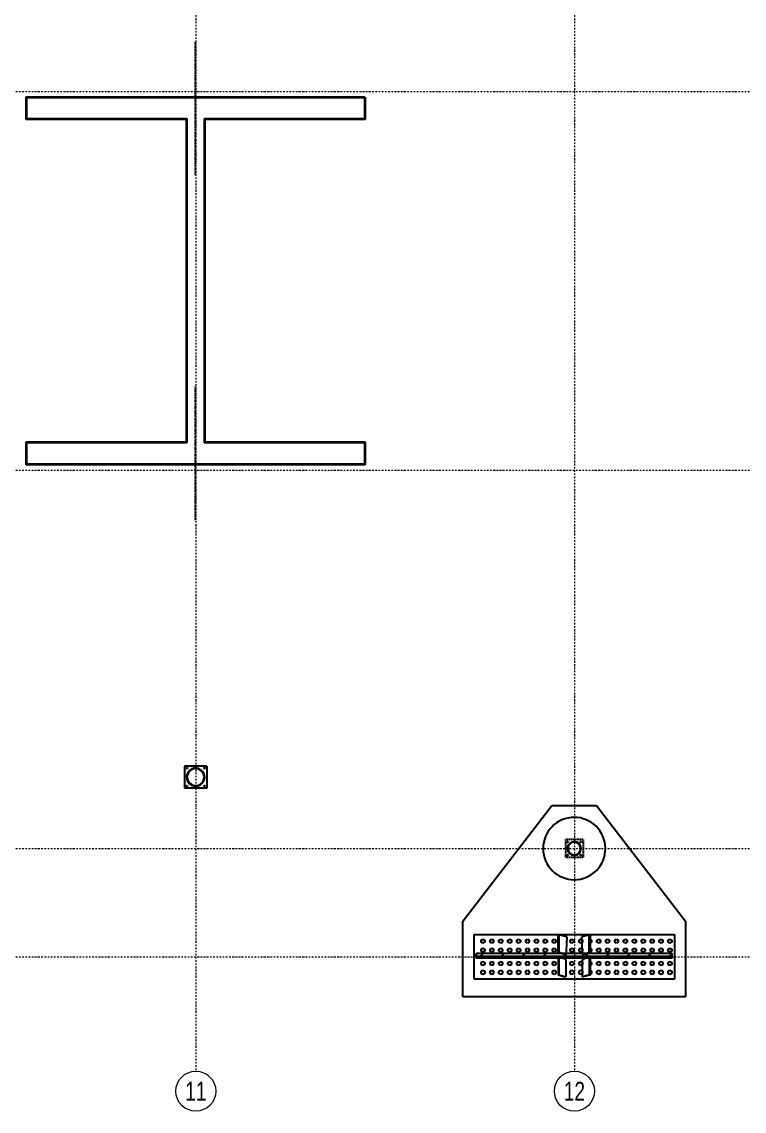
# Model space of a CAD drawing. Header units: millimetres. Extents: x 1541 to 289025, y -12015 to 47026.
# Drawn here: x 94126 to 95301, y -11969 to -10196 of the extents above; entities that cross this region are included whole.
import ezdxf
from ezdxf.enums import TextEntityAlignment as Align

# ---------------------------------------------------------------- set-up
doc = ezdxf.new("R2010")
doc.units = ezdxf.units.MM
doc.header["$LTSCALE"] = 0.1
for name, pattern in [('DASHDOTX2', [50.8, 25.4, -12.7, 0, -12.7]), ('DXK_LINE_DOT2', [3.9198, 1.9599, -1.9599]), ('DXK_LINE_DOT3', [5.9187, 2.979, -0.9799, 0.9799, -0.9799]), ('Grid Line', [3.33375, 1.905, -0.47625, 0.47625, -0.47625])]:
    doc.linetypes.add(name, pattern=pattern)
doc.layers.get('0').update_dxf_attribs({"color": 255})
for name, color, linetype, lineweight in [('E_EJES', 8, 'Continuous', 9), ('E_EJES-1', 8, 'Grid Line', 9), ('E_MUROS-1', 2, 'Continuous', 35)]:
    doc.layers.add(name, color=color, linetype=linetype, lineweight=lineweight)
doc.styles.add('Swis721 LtCn BT_1', font='swisscl.ttf', dxfattribs={"height": 0.42})

msp = doc.modelspace()

# ---------------------------------------------------------------- hatches: boundary and pattern name
at = {"linetype": 'Continuous'}
h = msp.add_hatch(color=96, dxfattribs=at)
h.paths.add_polyline_path([(94423.3, -11425.1), (94423.1, -11422.6), (94422.4, -11420.1), (94421.4, -11417.8), (94419.9, -11415.7), (94418.1, -11413.8), (94416, -11412.4), (94413.6, -11411.3), (94411.2, -11410.6), (94408.6, -11410.4), (94406.1, -11410.6), (94403.6, -11411.3), (94401.3, -11412.4), (94399.1, -11413.8), (94397.3, -11415.7), (94395.9, -11417.8), (94394.8, -11420.1), (94394.1, -11422.6), (94393.9, -11425.1), (94394.1, -11427.7), (94394.8, -11430.2), (94395.9, -11432.5), (94397.3, -11434.6), (94399.1, -11436.4), (94401.3, -11437.9), (94403.6, -11438.9), (94406.1, -11439.6), (94408.6, -11439.8), (94411.2, -11439.6), (94413.6, -11438.9), (94416, -11437.9), (94418.1, -11436.4), (94419.9, -11434.6), (94421.4, -11432.5), (94422.4, -11430.2), (94423.1, -11427.7)])
h.paths.add_polyline_path([(94421.6, -11429.9), (94420.6, -11432), (94419.2, -11434), (94417.5, -11435.7), (94415.5, -11437.1), (94413.3, -11438.1), (94411, -11438.8), (94408.6, -11439), (94406.2, -11438.8), (94403.9, -11438.1), (94401.7, -11437.1), (94399.7, -11435.7), (94398, -11434), (94396.6, -11432), (94395.6, -11429.9), (94395, -11427.5), (94394.8, -11425.1), (94395, -11422.7), (94395.6, -11420.4), (94396.6, -11418.2), (94398, -11416.2), (94399.7, -11414.5), (94401.7, -11413.1), (94403.9, -11412.1), (94406.2, -11411.5), (94408.6, -11411.3), (94411, -11411.5), (94413.3, -11412.1), (94415.5, -11413.1), (94417.5, -11414.5), (94419.2, -11416.2), (94420.6, -11418.2), (94421.6, -11420.4), (94422.2, -11422.7), (94422.5, -11425.1), (94422.2, -11427.5)])
h = msp.add_hatch(dxfattribs=at)
h.set_pattern_fill('', scale=7.611392, style=0, pattern_type=0)
h.set_pattern_definition([(45, (95035.61, -11539.187), (-17.088, 17.088), [])])
h.paths.add_polyline_path([(95035.8, -11541.3), (95035.6, -11539.2), (95035, -11537.1), (95034, -11535.2), (95032.6, -11533.5), (95030.9, -11532.2), (95029, -11531.1), (95026.9, -11530.5), (95024.8, -11530.3), (95022.6, -11530.5), (95020.5, -11531.1), (95018.6, -11532.2), (95017, -11533.5), (95015.6, -11535.2), (95014.6, -11537.1), (95013.9, -11539.2), (95013.7, -11541.3), (95013.9, -11543.5), (95014.6, -11545.6), (95015.6, -11547.5), (95017, -11549.2), (95018.6, -11550.5), (95020.5, -11551.6), (95022.6, -11552.2), (95024.8, -11552.4), (95026.9, -11552.2), (95029, -11551.6), (95030.9, -11550.5), (95032.6, -11549.2), (95034, -11547.5), (95035, -11545.6), (95035.6, -11543.5)])
h.paths.add_polyline_path([(95034.3, -11545.3), (95033.4, -11547.1), (95032.1, -11548.6), (95030.5, -11549.9), (95028.7, -11550.9), (95026.8, -11551.5), (95024.8, -11551.7), (95022.8, -11551.5), (95020.8, -11550.9), (95019, -11549.9), (95017.5, -11548.6), (95016.2, -11547.1), (95015.2, -11545.3), (95014.6, -11543.4), (95014.4, -11541.3), (95014.6, -11539.3), (95015.2, -11537.4), (95016.2, -11535.6), (95017.5, -11534), (95019, -11532.8), (95020.8, -11531.8), (95022.8, -11531.2), (95024.8, -11531), (95026.8, -11531.2), (95028.7, -11531.8), (95030.5, -11532.8), (95032.1, -11534), (95033.4, -11535.6), (95034.3, -11537.4), (95034.9, -11539.3), (95035.1, -11541.3), (95034.9, -11543.4)])
h = msp.add_hatch(dxfattribs=at)
h.set_pattern_fill('', scale=7.611392, style=0, pattern_type=0)
h.set_pattern_definition([(45, (95184.076, -11712.02), (-17.088, 17.088), [])])
h.paths.add_polyline_path([(95184.2, -11715.9), (95184.1, -11712), (94865.5, -11712), (94865.3, -11715.9), (94865.3, -11716.7), (95184.2, -11716.7)])

# ---------------------------------------------------------------- linework, layer by layer
at = {"color": 7, "linetype": 'DXK_LINE_DOT3'}
for p, q in [((94408.6, -10444.9), (94408.6, -10227.5)), ((94408.6, -11006.7), (94408.6, -10789.3))]:
    msp.add_line(p, q, dxfattribs=at)
at = {"color": 2, "linetype": 'Continuous'}
for p, q in [((94426.7, -11407), (94390.5, -11407)), ((94390.5, -11407), (94390.5, -11443.2)), ((94426.7, -11407), (94426.7, -11443.2)), ((94426.7, -11443.2), (94390.5, -11443.2)), ((94843.6, -11659.5), (94988.5, -11471.2)), ((94988.5, -11471.2), (95061, -11471.2)), ((95061, -11471.2), (95206, -11659.5)), ((94843.6, -11782.7), (94843.6, -11659.5)), ((95206, -11659.5), (95206, -11782.7)), ((94861.7, -11753.7), (94861.7, -11681.2)), ((94861.7, -11681.2), (95187.9, -11681.2)), ((94998.5, -11710.8), (94998.5, -11681.6)), ((94998.5, -11681.6), (95000.4, -11681.7)), ((95011.4, -11685), (95000.4, -11681.7)), ((95000.4, -11710.8), (95000.4, -11681.7)), ((95012.5, -11685.3), (95011.4, -11685)), ((95012.5, -11685.3), (95011.4, -11707.8)), ((95038.1, -11685), (95037.1, -11685.3)), ((95038.1, -11707.8), (95037.1, -11685.3)), ((95049.1, -11681.7), (95038.1, -11685)), ((95049.1, -11681.7), (95051, -11681.6)), ((95049.1, -11710.8), (95049.1, -11681.7)), ((95051, -11710.8), (95051, -11681.6)), ((95187.9, -11681.2), (95187.9, -11753.7)), ((94865.3, -11715.9), (94865.3, -11712)), ((94865.3, -11712), (94865.5, -11712)), ((94865.5, -11712), (94865.3, -11715.9)), ((94865.3, -11715.9), (94865.3, -11716.7)), ((94865.3, -11719.8), (94865.3, -11716.7)), ((94865.3, -11716.7), (95184.2, -11716.7)), ((94998.5, -11719.8), (94865.3, -11719.8)), ((95184.1, -11712), (94865.5, -11712)), ((95002.8, -11712), (94998.5, -11710.8)), ((94998.5, -11710.8), (95000.4, -11710.8)), ((95000.4, -11717.9), (94998.5, -11717.8)), ((94998.5, -11717.8), (94998.5, -11746.8)), ((95004.5, -11712), (95000.4, -11710.8)), ((95000.4, -11717.9), (95010.4, -11720.8)), ((95000.4, -11746.9), (95000.4, -11717.9)), ((95042.5, -11719.8), (95007, -11719.8)), ((95010.4, -11720.8), (95011.2, -11723.9)), ((95011.2, -11712), (95011.1, -11714)), ((95011.4, -11707.8), (95011.2, -11712)), ((95038.3, -11712), (95038.1, -11707.8)), ((95038.4, -11714), (95038.3, -11712)), ((95038.4, -11723.9), (95039.2, -11720.8)), ((95039.2, -11720.8), (95049.1, -11717.9)), ((95049.1, -11710.8), (95045, -11712)), ((95051, -11710.8), (95046.8, -11712)), ((95049.1, -11710.8), (95051, -11710.8)), ((95051, -11717.8), (95049.1, -11717.9)), ((95049.1, -11717.9), (95049.1, -11746.9)), ((95051, -11746.8), (95051, -11717.8)), ((95184.2, -11719.8), (95051, -11719.8)), ((95184.2, -11712), (95184.1, -11712)), ((95184.2, -11715.9), (95184.1, -11712)), ((95184.2, -11715.9), (95184.2, -11712)), ((95184.2, -11716.7), (95184.2, -11715.9)), ((95184.2, -11716.7), (95184.2, -11719.8)), ((95011.2, -11723.9), (95011.1, -11750)), ((95038.4, -11750), (95038.4, -11723.9)), ((95187.9, -11753.7), (94861.7, -11753.7)), ((94998.5, -11746.8), (95009.4, -11750)), ((94998.5, -11746.8), (95000.4, -11746.9)), ((95000.4, -11746.9), (95011.1, -11750)), ((95011.1, -11750), (95009.4, -11750)), ((95049.1, -11746.9), (95038.4, -11750)), ((95040.1, -11750), (95038.4, -11750)), ((95051, -11746.8), (95040.1, -11750)), ((95049.1, -11746.9), (95051, -11746.8)), ((95206, -11782.7), (94843.6, -11782.7))]:
    msp.add_line(p, q, dxfattribs=at)
at = {"color": 7, "linetype": 'Continuous'}
for p, q in [((94393, -11410.6), (94393.5, -11409.6)), ((94393.5, -11411.6), (94393, -11410.6)), ((94393.5, -11409.6), (94394.7, -11409.6)), ((94394.7, -11411.6), (94393.5, -11411.6)), ((94394.7, -11409.6), (94395.2, -11410.6)), ((94395.2, -11410.6), (94394.7, -11411.6)), ((94422, -11410.6), (94422.5, -11409.6)), ((94422.5, -11411.6), (94422, -11410.6)), ((94422.5, -11409.6), (94423.7, -11409.6)), ((94423.7, -11411.6), (94422.5, -11411.6)), ((94423.7, -11409.6), (94424.2, -11410.6)), ((94424.2, -11410.6), (94423.7, -11411.6)), ((94393, -11439.6), (94393.5, -11438.6)), ((94393.5, -11440.6), (94393, -11439.6)), ((94393.5, -11438.6), (94394.7, -11438.6)), ((94394.7, -11440.6), (94393.5, -11440.6)), ((94394.7, -11438.6), (94395.2, -11439.6)), ((94395.2, -11439.6), (94394.7, -11440.6)), ((94422, -11439.6), (94422.5, -11438.6)), ((94422.5, -11440.6), (94422, -11439.6)), ((94422.5, -11438.6), (94423.7, -11438.6)), ((94423.7, -11440.6), (94422.5, -11440.6)), ((94423.7, -11438.6), (94424.2, -11439.6)), ((94424.2, -11439.6), (94423.7, -11440.6)), ((95012.8, -11530.5), (95013.3, -11529.5)), ((95013.3, -11531.4), (95012.8, -11530.5)), ((95013.3, -11529.5), (95014.5, -11529.5)), ((95014.5, -11531.4), (95013.3, -11531.4)), ((95014.5, -11529.5), (95015, -11530.5)), ((95015, -11530.5), (95014.5, -11531.4)), ((95034.5, -11530.5), (95035.1, -11529.5)), ((95035.1, -11531.4), (95034.5, -11530.5)), ((95035.1, -11529.5), (95036.2, -11529.5)), ((95036.2, -11531.4), (95035.1, -11531.4)), ((95036.2, -11529.5), (95036.8, -11530.5)), ((95036.8, -11530.5), (95036.2, -11531.4)), ((95012.8, -11552.2), (95013.3, -11551.2)), ((95013.3, -11553.2), (95012.8, -11552.2)), ((95013.3, -11551.2), (95014.5, -11551.2)), ((95014.5, -11553.2), (95013.3, -11553.2)), ((95014.5, -11551.2), (95015, -11552.2)), ((95015, -11552.2), (95014.5, -11553.2)), ((95034.5, -11552.2), (95035.1, -11551.2)), ((95035.1, -11553.2), (95034.5, -11552.2)), ((95035.1, -11551.2), (95036.2, -11551.2)), ((95036.2, -11553.2), (95035.1, -11553.2)), ((95036.2, -11551.2), (95036.8, -11552.2)), ((95036.8, -11552.2), (95036.2, -11553.2)), ((94873.3, -11690.4), (94876.2, -11688.8)), ((94873.3, -11693.8), (94873.3, -11690.4)), ((94876.2, -11695.5), (94873.3, -11693.8)), ((94873.3, -11704.9), (94876.2, -11703.3)), ((94876.2, -11688.8), (94879.1, -11690.4)), ((94879.1, -11693.8), (94876.2, -11695.5)), ((94876.2, -11703.3), (94879.1, -11704.9)), ((94879.1, -11690.4), (94879.1, -11693.8)), ((94887.8, -11690.4), (94890.7, -11688.8)), ((94887.8, -11693.8), (94887.8, -11690.4)), ((94890.7, -11695.5), (94887.8, -11693.8)), ((94887.8, -11704.9), (94890.7, -11703.3)), ((94890.7, -11688.8), (94893.6, -11690.4)), ((94893.6, -11693.8), (94890.7, -11695.5)), ((94890.7, -11703.3), (94893.6, -11704.9)), ((94893.6, -11690.4), (94893.6, -11693.8)), ((94902.3, -11690.4), (94905.2, -11688.8)), ((94902.3, -11693.8), (94902.3, -11690.4)), ((94905.2, -11695.5), (94902.3, -11693.8)), ((94902.3, -11704.9), (94905.2, -11703.3)), ((94905.2, -11688.8), (94908.1, -11690.4)), ((94908.1, -11693.8), (94905.2, -11695.5)), ((94905.2, -11703.3), (94908.1, -11704.9)), ((94908.1, -11690.4), (94908.1, -11693.8)), ((94916.8, -11690.4), (94919.7, -11688.8)), ((94916.8, -11693.8), (94916.8, -11690.4)), ((94919.7, -11695.5), (94916.8, -11693.8)), ((94916.8, -11704.9), (94919.7, -11703.3)), ((94919.7, -11688.8), (94922.6, -11690.4)), ((94922.6, -11693.8), (94919.7, -11695.5)), ((94919.7, -11703.3), (94922.6, -11704.9)), ((94922.6, -11690.4), (94922.6, -11693.8)), ((94931.3, -11690.4), (94934.2, -11688.8)), ((94931.3, -11693.8), (94931.3, -11690.4)), ((94934.2, -11695.5), (94931.3, -11693.8)), ((94931.3, -11704.9), (94934.2, -11703.3)), ((94934.2, -11688.8), (94937.1, -11690.4)), ((94937.1, -11693.8), (94934.2, -11695.5)), ((94934.2, -11703.3), (94937.1, -11704.9)), ((94937.1, -11690.4), (94937.1, -11693.8)), ((94945.8, -11690.4), (94948.7, -11688.8)), ((94945.8, -11693.8), (94945.8, -11690.4)), ((94948.7, -11695.5), (94945.8, -11693.8)), ((94945.8, -11704.9), (94948.7, -11703.3)), ((94948.7, -11688.8), (94951.6, -11690.4)), ((94951.6, -11693.8), (94948.7, -11695.5)), ((94948.7, -11703.3), (94951.6, -11704.9)), ((94951.6, -11690.4), (94951.6, -11693.8)), ((94960.3, -11690.4), (94963.2, -11688.8)), ((94960.3, -11693.8), (94960.3, -11690.4)), ((94963.2, -11695.5), (94960.3, -11693.8)), ((94960.3, -11704.9), (94963.2, -11703.3)), ((94963.2, -11688.8), (94966.1, -11690.4)), ((94966.1, -11693.8), (94963.2, -11695.5)), ((94963.2, -11703.3), (94966.1, -11704.9)), ((94966.1, -11690.4), (94966.1, -11693.8)), ((94974.8, -11690.4), (94977.7, -11688.8)), ((94974.8, -11693.8), (94974.8, -11690.4)), ((94977.7, -11695.5), (94974.8, -11693.8)), ((94974.8, -11704.9), (94977.7, -11703.3)), ((94977.7, -11688.8), (94980.5, -11690.4)), ((94980.5, -11693.8), (94977.7, -11695.5)), ((94977.7, -11703.3), (94980.5, -11704.9)), ((94980.5, -11690.4), (94980.5, -11693.8)), ((94989.2, -11690.4), (94992.1, -11688.8)), ((94989.2, -11693.8), (94989.2, -11690.4)), ((94992.1, -11695.5), (94989.2, -11693.8)), ((94989.2, -11704.9), (94992.1, -11703.3)), ((94992.1, -11688.8), (94995, -11690.4)), ((94995, -11693.8), (94992.1, -11695.5)), ((94992.1, -11703.3), (94995, -11704.9)), ((94995, -11690.4), (94995, -11693.8)), ((95018.2, -11690.4), (95021.1, -11688.8)), ((95018.2, -11693.8), (95018.2, -11690.4)), ((95021.1, -11695.5), (95018.2, -11693.8)), ((95018.2, -11704.9), (95021.1, -11703.3)), ((95021.1, -11688.8), (95024, -11690.4)), ((95024, -11693.8), (95021.1, -11695.5)), ((95021.1, -11703.3), (95024, -11704.9)), ((95024, -11690.4), (95024, -11693.8)), ((95032.7, -11690.4), (95035.6, -11688.8)), ((95032.7, -11693.8), (95032.7, -11690.4)), ((95035.6, -11695.5), (95032.7, -11693.8)), ((95032.7, -11704.9), (95035.6, -11703.3)), ((95038.5, -11690.4), (95035.6, -11688.8)), ((95038.5, -11693.8), (95035.6, -11695.5)), ((95038.5, -11704.9), (95035.6, -11703.3)), ((95038.5, -11693.8), (95038.5, -11690.4)), ((95051, -11689.3), (95053, -11690.4)), ((95053, -11693.8), (95051, -11695)), ((95051, -11703.8), (95053, -11704.9)), ((95053, -11690.4), (95053, -11693.8)), ((95061.7, -11690.4), (95064.6, -11688.8)), ((95061.7, -11693.8), (95061.7, -11690.4)), ((95064.6, -11695.5), (95061.7, -11693.8)), ((95061.7, -11704.9), (95064.6, -11703.3)), ((95064.6, -11688.8), (95067.5, -11690.4)), ((95067.5, -11693.8), (95064.6, -11695.5)), ((95064.6, -11703.3), (95067.5, -11704.9)), ((95067.5, -11690.4), (95067.5, -11693.8)), ((95076.2, -11690.4), (95079.1, -11688.8)), ((95076.2, -11693.8), (95076.2, -11690.4)), ((95079.1, -11695.5), (95076.2, -11693.8)), ((95076.2, -11704.9), (95079.1, -11703.3)), ((95079.1, -11688.8), (95082, -11690.4)), ((95082, -11693.8), (95079.1, -11695.5)), ((95079.1, -11703.3), (95082, -11704.9)), ((95082, -11690.4), (95082, -11693.8)), ((95090.7, -11690.4), (95093.6, -11688.8)), ((95090.7, -11693.8), (95090.7, -11690.4)), ((95093.6, -11695.5), (95090.7, -11693.8)), ((95090.7, -11704.9), (95093.6, -11703.3)), ((95093.6, -11688.8), (95096.5, -11690.4)), ((95096.5, -11693.8), (95093.6, -11695.5)), ((95093.6, -11703.3), (95096.5, -11704.9)), ((95096.5, -11690.4), (95096.5, -11693.8)), ((95105.2, -11690.4), (95108.1, -11688.8)), ((95105.2, -11693.8), (95105.2, -11690.4)), ((95108.1, -11695.5), (95105.2, -11693.8)), ((95105.2, -11704.9), (95108.1, -11703.3)), ((95108.1, -11688.8), (95111, -11690.4)), ((95111, -11693.8), (95108.1, -11695.5)), ((95108.1, -11703.3), (95111, -11704.9)), ((95111, -11690.4), (95111, -11693.8)), ((95119.7, -11690.4), (95122.6, -11688.8)), ((95119.7, -11693.8), (95119.7, -11690.4)), ((95122.6, -11695.5), (95119.7, -11693.8)), ((95119.7, -11704.9), (95122.6, -11703.3)), ((95122.6, -11688.8), (95125.5, -11690.4)), ((95125.5, -11693.8), (95122.6, -11695.5)), ((95122.6, -11703.3), (95125.5, -11704.9)), ((95125.5, -11690.4), (95125.5, -11693.8)), ((95134.2, -11690.4), (95137.1, -11688.8)), ((95134.2, -11693.8), (95134.2, -11690.4)), ((95137.1, -11695.5), (95134.2, -11693.8)), ((95134.2, -11704.9), (95137.1, -11703.3)), ((95137.1, -11688.8), (95140, -11690.4)), ((95140, -11693.8), (95137.1, -11695.5)), ((95137.1, -11703.3), (95140, -11704.9)), ((95140, -11690.4), (95140, -11693.8)), ((95148.7, -11690.4), (95151.6, -11688.8)), ((95148.7, -11693.8), (95148.7, -11690.4)), ((95151.6, -11695.5), (95148.7, -11693.8)), ((95148.7, -11704.9), (95151.6, -11703.3)), ((95151.6, -11688.8), (95154.5, -11690.4)), ((95154.5, -11693.8), (95151.6, -11695.5)), ((95151.6, -11703.3), (95154.5, -11704.9)), ((95154.5, -11690.4), (95154.5, -11693.8)), ((95163.2, -11690.4), (95166.1, -11688.8)), ((95163.2, -11693.8), (95163.2, -11690.4)), ((95166.1, -11695.5), (95163.2, -11693.8)), ((95163.2, -11704.9), (95166.1, -11703.3)), ((95166.1, -11688.8), (95169, -11690.4)), ((95169, -11693.8), (95166.1, -11695.5)), ((95166.1, -11703.3), (95169, -11704.9)), ((95169, -11690.4), (95169, -11693.8)), ((95177.7, -11690.4), (95180.6, -11688.8)), ((95177.7, -11693.8), (95177.7, -11690.4)), ((95180.6, -11695.5), (95177.7, -11693.8)), ((95177.7, -11704.9), (95180.6, -11703.3)), ((95180.6, -11688.8), (95183.5, -11690.4)), ((95183.5, -11693.8), (95180.6, -11695.5)), ((95180.6, -11703.3), (95183.5, -11704.9)), ((95183.5, -11690.4), (95183.5, -11693.8)), ((94873.3, -11708.3), (94873.3, -11704.9)), ((94876.2, -11710), (94873.3, -11708.3)), ((94879.1, -11708.3), (94876.2, -11710)), ((94879.1, -11704.9), (94879.1, -11708.3)), ((94887.8, -11708.3), (94887.8, -11704.9)), ((94890.7, -11710), (94887.8, -11708.3)), ((94893.6, -11708.3), (94890.7, -11710)), ((94893.6, -11704.9), (94893.6, -11708.3)), ((94902.3, -11708.3), (94902.3, -11704.9)), ((94905.2, -11710), (94902.3, -11708.3)), ((94908.1, -11708.3), (94905.2, -11710)), ((94908.1, -11704.9), (94908.1, -11708.3)), ((94916.8, -11708.3), (94916.8, -11704.9)), ((94919.7, -11710), (94916.8, -11708.3)), ((94922.6, -11708.3), (94919.7, -11710)), ((94922.6, -11704.9), (94922.6, -11708.3)), ((94931.3, -11708.3), (94931.3, -11704.9)), ((94934.2, -11710), (94931.3, -11708.3)), ((94937.1, -11708.3), (94934.2, -11710)), ((94937.1, -11704.9), (94937.1, -11708.3)), ((94945.8, -11708.3), (94945.8, -11704.9)), ((94948.7, -11710), (94945.8, -11708.3)), ((94951.6, -11708.3), (94948.7, -11710)), ((94951.6, -11704.9), (94951.6, -11708.3)), ((94960.3, -11708.3), (94960.3, -11704.9)), ((94963.2, -11710), (94960.3, -11708.3)), ((94966.1, -11708.3), (94963.2, -11710)), ((94966.1, -11704.9), (94966.1, -11708.3)), ((94974.8, -11708.3), (94974.8, -11704.9)), ((94977.7, -11710), (94974.8, -11708.3)), ((94980.5, -11708.3), (94977.7, -11710)), ((94980.5, -11704.9), (94980.5, -11708.3)), ((94989.2, -11708.3), (94989.2, -11704.9)), ((94992.1, -11710), (94989.2, -11708.3)), ((94995, -11708.3), (94992.1, -11710)), ((94995, -11704.9), (94995, -11708.3)), ((95018.2, -11708.3), (95018.2, -11704.9)), ((95021.1, -11710), (95018.2, -11708.3)), ((95024, -11708.3), (95021.1, -11710)), ((95024, -11704.9), (95024, -11708.3)), ((95032.7, -11708.3), (95032.7, -11704.9)), ((95035.6, -11710), (95032.7, -11708.3)), ((95038.5, -11708.3), (95035.6, -11710)), ((95038.5, -11708.3), (95038.5, -11704.9)), ((95053, -11708.3), (95051, -11709.5)), ((95053, -11704.9), (95053, -11708.3)), ((95061.7, -11708.3), (95061.7, -11704.9)), ((95064.6, -11710), (95061.7, -11708.3)), ((95067.5, -11708.3), (95064.6, -11710)), ((95067.5, -11704.9), (95067.5, -11708.3)), ((95076.2, -11708.3), (95076.2, -11704.9)), ((95079.1, -11710), (95076.2, -11708.3)), ((95082, -11708.3), (95079.1, -11710)), ((95082, -11704.9), (95082, -11708.3)), ((95090.7, -11708.3), (95090.7, -11704.9)), ((95093.6, -11710), (95090.7, -11708.3)), ((95096.5, -11708.3), (95093.6, -11710)), ((95096.5, -11704.9), (95096.5, -11708.3)), ((95105.2, -11708.3), (95105.2, -11704.9)), ((95108.1, -11710), (95105.2, -11708.3)), ((95111, -11708.3), (95108.1, -11710)), ((95111, -11704.9), (95111, -11708.3)), ((95119.7, -11708.3), (95119.7, -11704.9)), ((95122.6, -11710), (95119.7, -11708.3)), ((95125.5, -11708.3), (95122.6, -11710)), ((95125.5, -11704.9), (95125.5, -11708.3)), ((95134.2, -11708.3), (95134.2, -11704.9)), ((95137.1, -11710), (95134.2, -11708.3)), ((95140, -11708.3), (95137.1, -11710)), ((95140, -11704.9), (95140, -11708.3)), ((95148.7, -11708.3), (95148.7, -11704.9)), ((95151.6, -11710), (95148.7, -11708.3)), ((95154.5, -11708.3), (95151.6, -11710)), ((95154.5, -11704.9), (95154.5, -11708.3)), ((95163.2, -11708.3), (95163.2, -11704.9)), ((95166.1, -11710), (95163.2, -11708.3)), ((95169, -11708.3), (95166.1, -11710)), ((95169, -11704.9), (95169, -11708.3)), ((95177.7, -11708.3), (95177.7, -11704.9)), ((95180.6, -11710), (95177.7, -11708.3)), ((95183.5, -11708.3), (95180.6, -11710)), ((95183.5, -11704.9), (95183.5, -11708.3)), ((94873.3, -11726.7), (94876.2, -11725)), ((94873.3, -11730), (94873.3, -11726.7)), ((94876.2, -11731.7), (94873.3, -11730)), ((94873.3, -11741.2), (94876.2, -11739.5)), ((94876.2, -11725), (94879.1, -11726.7)), ((94879.1, -11730), (94876.2, -11731.7)), ((94876.2, -11739.5), (94879.1, -11741.2)), ((94879.1, -11726.7), (94879.1, -11730)), ((94887.8, -11726.7), (94890.7, -11725)), ((94887.8, -11730), (94887.8, -11726.7)), ((94890.7, -11731.7), (94887.8, -11730)), ((94887.8, -11741.2), (94890.7, -11739.5)), ((94890.7, -11725), (94893.6, -11726.7)), ((94893.6, -11730), (94890.7, -11731.7)), ((94890.7, -11739.5), (94893.6, -11741.2)), ((94893.6, -11726.7), (94893.6, -11730)), ((94902.3, -11726.7), (94905.2, -11725)), ((94902.3, -11730), (94902.3, -11726.7)), ((94905.2, -11731.7), (94902.3, -11730)), ((94902.3, -11741.2), (94905.2, -11739.5)), ((94905.2, -11725), (94908.1, -11726.7)), ((94908.1, -11730), (94905.2, -11731.7)), ((94905.2, -11739.5), (94908.1, -11741.2)), ((94908.1, -11726.7), (94908.1, -11730)), ((94916.8, -11726.7), (94919.7, -11725)), ((94916.8, -11730), (94916.8, -11726.7)), ((94919.7, -11731.7), (94916.8, -11730)), ((94916.8, -11741.2), (94919.7, -11739.5)), ((94919.7, -11725), (94922.6, -11726.7)), ((94922.6, -11730), (94919.7, -11731.7)), ((94919.7, -11739.5), (94922.6, -11741.2)), ((94922.6, -11726.7), (94922.6, -11730)), ((94931.3, -11726.7), (94934.2, -11725)), ((94931.3, -11730), (94931.3, -11726.7)), ((94934.2, -11731.7), (94931.3, -11730)), ((94931.3, -11741.2), (94934.2, -11739.5)), ((94934.2, -11725), (94937.1, -11726.7)), ((94937.1, -11730), (94934.2, -11731.7)), ((94934.2, -11739.5), (94937.1, -11741.2)), ((94937.1, -11726.7), (94937.1, -11730)), ((94945.8, -11726.7), (94948.7, -11725)), ((94945.8, -11730), (94945.8, -11726.7)), ((94948.7, -11731.7), (94945.8, -11730)), ((94945.8, -11741.2), (94948.7, -11739.5)), ((94948.7, -11725), (94951.6, -11726.7)), ((94951.6, -11730), (94948.7, -11731.7)), ((94948.7, -11739.5), (94951.6, -11741.2)), ((94951.6, -11726.7), (94951.6, -11730)), ((94960.3, -11726.7), (94963.2, -11725)), ((94960.3, -11730), (94960.3, -11726.7)), ((94963.2, -11731.7), (94960.3, -11730)), ((94960.3, -11741.2), (94963.2, -11739.5)), ((94963.2, -11725), (94966.1, -11726.7)), ((94966.1, -11730), (94963.2, -11731.7)), ((94963.2, -11739.5), (94966.1, -11741.2)), ((94966.1, -11726.7), (94966.1, -11730)), ((94974.8, -11726.7), (94977.7, -11725)), ((94974.8, -11730), (94974.8, -11726.7)), ((94977.7, -11731.7), (94974.8, -11730)), ((94974.8, -11741.2), (94977.7, -11739.5)), ((94977.7, -11725), (94980.5, -11726.7)), ((94980.5, -11730), (94977.7, -11731.7)), ((94977.7, -11739.5), (94980.5, -11741.2)), ((94980.5, -11726.7), (94980.5, -11730)), ((94989.2, -11726.7), (94992.1, -11725)), ((94989.2, -11730), (94989.2, -11726.7)), ((94992.1, -11731.7), (94989.2, -11730)), ((94989.2, -11741.2), (94992.1, -11739.5)), ((94992.1, -11725), (94995, -11726.7)), ((94995, -11730), (94992.1, -11731.7)), ((94992.1, -11739.5), (94995, -11741.2)), ((94995, -11726.7), (94995, -11730)), ((95018.2, -11726.7), (95021.1, -11725)), ((95018.2, -11730), (95018.2, -11726.7)), ((95021.1, -11731.7), (95018.2, -11730)), ((95018.2, -11741.2), (95021.1, -11739.5)), ((95021.1, -11725), (95024, -11726.7)), ((95024, -11730), (95021.1, -11731.7)), ((95021.1, -11739.5), (95024, -11741.2)), ((95024, -11726.7), (95024, -11730)), ((95032.7, -11726.7), (95035.6, -11725)), ((95032.7, -11730), (95032.7, -11726.7)), ((95035.6, -11731.7), (95032.7, -11730)), ((95032.7, -11741.2), (95035.6, -11739.5)), ((95038.5, -11726.7), (95035.6, -11725)), ((95038.5, -11730), (95035.6, -11731.7)), ((95038.5, -11741.2), (95035.6, -11739.5)), ((95038.5, -11730), (95038.5, -11726.7)), ((95051, -11725.5), (95053, -11726.7)), ((95053, -11730), (95051, -11731.2)), ((95053, -11726.7), (95053, -11730)), ((95061.7, -11726.7), (95064.6, -11725)), ((95061.7, -11730), (95061.7, -11726.7)), ((95064.6, -11731.7), (95061.7, -11730)), ((95061.7, -11741.2), (95064.6, -11739.5)), ((95064.6, -11725), (95067.5, -11726.7)), ((95067.5, -11730), (95064.6, -11731.7)), ((95064.6, -11739.5), (95067.5, -11741.2)), ((95067.5, -11726.7), (95067.5, -11730)), ((95076.2, -11726.7), (95079.1, -11725)), ((95076.2, -11730), (95076.2, -11726.7)), ((95079.1, -11731.7), (95076.2, -11730)), ((95076.2, -11741.2), (95079.1, -11739.5)), ((95079.1, -11725), (95082, -11726.7)), ((95082, -11730), (95079.1, -11731.7)), ((95079.1, -11739.5), (95082, -11741.2)), ((95082, -11726.7), (95082, -11730)), ((95090.7, -11726.7), (95093.6, -11725)), ((95090.7, -11730), (95090.7, -11726.7)), ((95093.6, -11731.7), (95090.7, -11730)), ((95090.7, -11741.2), (95093.6, -11739.5)), ((95093.6, -11725), (95096.5, -11726.7)), ((95096.5, -11730), (95093.6, -11731.7)), ((95093.6, -11739.5), (95096.5, -11741.2)), ((95096.5, -11726.7), (95096.5, -11730)), ((95105.2, -11726.7), (95108.1, -11725)), ((95105.2, -11730), (95105.2, -11726.7)), ((95108.1, -11731.7), (95105.2, -11730)), ((95105.2, -11741.2), (95108.1, -11739.5)), ((95108.1, -11725), (95111, -11726.7)), ((95111, -11730), (95108.1, -11731.7)), ((95108.1, -11739.5), (95111, -11741.2)), ((95111, -11726.7), (95111, -11730)), ((95119.7, -11726.7), (95122.6, -11725)), ((95119.7, -11730), (95119.7, -11726.7)), ((95122.6, -11731.7), (95119.7, -11730)), ((95119.7, -11741.2), (95122.6, -11739.5)), ((95122.6, -11725), (95125.5, -11726.7)), ((95125.5, -11730), (95122.6, -11731.7)), ((95122.6, -11739.5), (95125.5, -11741.2)), ((95125.5, -11726.7), (95125.5, -11730)), ((95134.2, -11726.7), (95137.1, -11725)), ((95134.2, -11730), (95134.2, -11726.7)), ((95137.1, -11731.7), (95134.2, -11730)), ((95134.2, -11741.2), (95137.1, -11739.5)), ((95137.1, -11725), (95140, -11726.7)), ((95140, -11730), (95137.1, -11731.7)), ((95137.1, -11739.5), (95140, -11741.2)), ((95140, -11726.7), (95140, -11730)), ((95148.7, -11726.7), (95151.6, -11725)), ((95148.7, -11730), (95148.7, -11726.7)), ((95151.6, -11731.7), (95148.7, -11730)), ((95148.7, -11741.2), (95151.6, -11739.5)), ((95151.6, -11725), (95154.5, -11726.7)), ((95154.5, -11730), (95151.6, -11731.7)), ((95151.6, -11739.5), (95154.5, -11741.2)), ((95154.5, -11726.7), (95154.5, -11730)), ((95163.2, -11726.7), (95166.1, -11725)), ((95163.2, -11730), (95163.2, -11726.7)), ((95166.1, -11731.7), (95163.2, -11730)), ((95163.2, -11741.2), (95166.1, -11739.5)), ((95166.1, -11725), (95169, -11726.7)), ((95169, -11730), (95166.1, -11731.7)), ((95166.1, -11739.5), (95169, -11741.2)), ((95169, -11726.7), (95169, -11730)), ((95177.7, -11726.7), (95180.6, -11725)), ((95177.7, -11730), (95177.7, -11726.7)), ((95180.6, -11731.7), (95177.7, -11730)), ((95177.7, -11741.2), (95180.6, -11739.5)), ((95180.6, -11725), (95183.5, -11726.7)), ((95183.5, -11730), (95180.6, -11731.7)), ((95180.6, -11739.5), (95183.5, -11741.2)), ((95183.5, -11726.7), (95183.5, -11730)), ((94873.3, -11744.5), (94873.3, -11741.2)), ((94876.2, -11746.2), (94873.3, -11744.5)), ((94879.1, -11744.5), (94876.2, -11746.2)), ((94879.1, -11741.2), (94879.1, -11744.5)), ((94887.8, -11744.5), (94887.8, -11741.2)), ((94890.7, -11746.2), (94887.8, -11744.5)), ((94893.6, -11744.5), (94890.7, -11746.2)), ((94893.6, -11741.2), (94893.6, -11744.5)), ((94902.3, -11744.5), (94902.3, -11741.2)), ((94905.2, -11746.2), (94902.3, -11744.5)), ((94908.1, -11744.5), (94905.2, -11746.2)), ((94908.1, -11741.2), (94908.1, -11744.5)), ((94916.8, -11744.5), (94916.8, -11741.2)), ((94919.7, -11746.2), (94916.8, -11744.5)), ((94922.6, -11744.5), (94919.7, -11746.2)), ((94922.6, -11741.2), (94922.6, -11744.5)), ((94931.3, -11744.5), (94931.3, -11741.2)), ((94934.2, -11746.2), (94931.3, -11744.5)), ((94937.1, -11744.5), (94934.2, -11746.2)), ((94937.1, -11741.2), (94937.1, -11744.5)), ((94945.8, -11744.5), (94945.8, -11741.2)), ((94948.7, -11746.2), (94945.8, -11744.5)), ((94951.6, -11744.5), (94948.7, -11746.2)), ((94951.6, -11741.2), (94951.6, -11744.5)), ((94960.3, -11744.5), (94960.3, -11741.2)), ((94963.2, -11746.2), (94960.3, -11744.5)), ((94966.1, -11744.5), (94963.2, -11746.2)), ((94966.1, -11741.2), (94966.1, -11744.5)), ((94974.8, -11744.5), (94974.8, -11741.2)), ((94977.7, -11746.2), (94974.8, -11744.5)), ((94980.5, -11744.5), (94977.7, -11746.2)), ((94980.5, -11741.2), (94980.5, -11744.5)), ((94989.2, -11744.5), (94989.2, -11741.2)), ((94992.1, -11746.2), (94989.2, -11744.5)), ((94995, -11744.5), (94992.1, -11746.2)), ((94995, -11741.2), (94995, -11744.5)), ((95018.2, -11744.5), (95018.2, -11741.2)), ((95021.1, -11746.2), (95018.2, -11744.5)), ((95024, -11744.5), (95021.1, -11746.2)), ((95024, -11741.2), (95024, -11744.5)), ((95032.7, -11744.5), (95032.7, -11741.2)), ((95035.6, -11746.2), (95032.7, -11744.5)), ((95038.5, -11744.5), (95035.6, -11746.2)), ((95038.5, -11744.5), (95038.5, -11741.2)), ((95051, -11740), (95053, -11741.2)), ((95053, -11744.5), (95051, -11745.7)), ((95053, -11741.2), (95053, -11744.5)), ((95061.7, -11744.5), (95061.7, -11741.2)), ((95064.6, -11746.2), (95061.7, -11744.5)), ((95067.5, -11744.5), (95064.6, -11746.2)), ((95067.5, -11741.2), (95067.5, -11744.5)), ((95076.2, -11744.5), (95076.2, -11741.2)), ((95079.1, -11746.2), (95076.2, -11744.5)), ((95082, -11744.5), (95079.1, -11746.2)), ((95082, -11741.2), (95082, -11744.5)), ((95090.7, -11744.5), (95090.7, -11741.2)), ((95093.6, -11746.2), (95090.7, -11744.5)), ((95096.5, -11744.5), (95093.6, -11746.2)), ((95096.5, -11741.2), (95096.5, -11744.5)), ((95105.2, -11744.5), (95105.2, -11741.2)), ((95108.1, -11746.2), (95105.2, -11744.5)), ((95111, -11744.5), (95108.1, -11746.2)), ((95111, -11741.2), (95111, -11744.5)), ((95119.7, -11744.5), (95119.7, -11741.2)), ((95122.6, -11746.2), (95119.7, -11744.5)), ((95125.5, -11744.5), (95122.6, -11746.2)), ((95125.5, -11741.2), (95125.5, -11744.5)), ((95134.2, -11744.5), (95134.2, -11741.2)), ((95137.1, -11746.2), (95134.2, -11744.5)), ((95140, -11744.5), (95137.1, -11746.2)), ((95140, -11741.2), (95140, -11744.5)), ((95148.7, -11744.5), (95148.7, -11741.2)), ((95151.6, -11746.2), (95148.7, -11744.5)), ((95154.5, -11744.5), (95151.6, -11746.2)), ((95154.5, -11741.2), (95154.5, -11744.5)), ((95163.2, -11744.5), (95163.2, -11741.2)), ((95166.1, -11746.2), (95163.2, -11744.5)), ((95169, -11744.5), (95166.1, -11746.2)), ((95169, -11741.2), (95169, -11744.5)), ((95177.7, -11744.5), (95177.7, -11741.2)), ((95180.6, -11746.2), (95177.7, -11744.5)), ((95183.5, -11744.5), (95180.6, -11746.2)), ((95183.5, -11741.2), (95183.5, -11744.5))]:
    msp.add_line(p, q, dxfattribs=at)
at = {"color": 7, "linetype": 'DXK_LINE_DOT2'}
for p, q in [((95039.3, -11526.8), (95010.3, -11526.8)), ((95010.3, -11526.8), (95010.3, -11555.8)), ((95039.3, -11526.8), (95039.3, -11555.8)), ((95039.3, -11555.8), (95010.3, -11555.8)), ((95007, -11719.8), (94998.5, -11719.8)), ((95009.4, -11714), (95002.8, -11712)), ((95011.1, -11714), (95004.5, -11712)), ((95011.1, -11714), (95009.4, -11714)), ((95045, -11712), (95038.4, -11714)), ((95038.4, -11714), (95040.1, -11714)), ((95046.8, -11712), (95040.1, -11714)), ((95051, -11719.8), (95042.5, -11719.8))]:
    msp.add_line(p, q, dxfattribs=at)
at = {"color": 2, "linetype": 'Continuous'}
for centre, radius, start, end in [((94408.6, -11425.1), 14.7, 10, 190), ((94408.6, -11425.1), 13.8, 350, 170), ((94408.6, -11425.1), 14.7, 190, 10), ((94408.6, -11425.1), 13.8, 170, 350), ((95024.8, -11541.3), 50.7, 6, 186), ((95024.8, -11541.3), 50.7, 186, 6), ((95024.8, -11541.3), 11.1, 11.25, 191.25), ((95024.8, -11541.3), 11.1, 191.25, 11.25), ((95024.8, -11541.3), 10.3, 168.75, 348.75), ((95024.8, -11541.3), 10.3, 348.75, 168.75)]:
    msp.add_arc(centre, radius, start, end, dxfattribs=at)
at = {"layer": 'E_EJES'}
for centre in [(94408.9, -11936.3), (95025, -11936.3)]:
    msp.add_circle(centre, 32.6, dxfattribs=at)
at = {"layer": 'E_EJES-1', "linetype": 'DASHDOTX2'}
for p, q in [((94408.9, -9278.2), (94408.9, -11903.7)), ((95025, -9278.2), (95025, -11903.7)), ((90723.1, -10309), (97946, -10309)), ((90723.1, -10925.2), (97946, -10925.2)), ((90723.1, -11541.3), (97946, -11541.3)), ((90723.1, -11717.5), (97946, -11717.5))]:
    msp.add_line(p, q, dxfattribs=at)
at = {"layer": 'E_MUROS-1'}
msp.add_lwpolyline([(94684.1, -10318.1), (94684.1, -10354.3), (94423.1, -10354.3), (94423.1, -10879.9), (94684.1, -10879.9), (94684.1, -10916.1), (94133.2, -10916.1), (94133.2, -10879.9), (94394.1, -10879.9), (94394.1, -10354.3), (94133.2, -10354.3), (94133.2, -10318.1)], close=True, dxfattribs=at)

# ---------------------------------------------------------------- texts
at = {"layer": 'E_EJES', "style": 'Swis721 LtCn BT_1'}
for s, p in [('11', (94408.9, -11936.3)), ('12', (95025, -11936.3))]:
    msp.add_text(s, height=30.45, dxfattribs=at).set_placement(p, align=Align.MIDDLE_CENTER)

doc.saveas('drawing.dxf')
